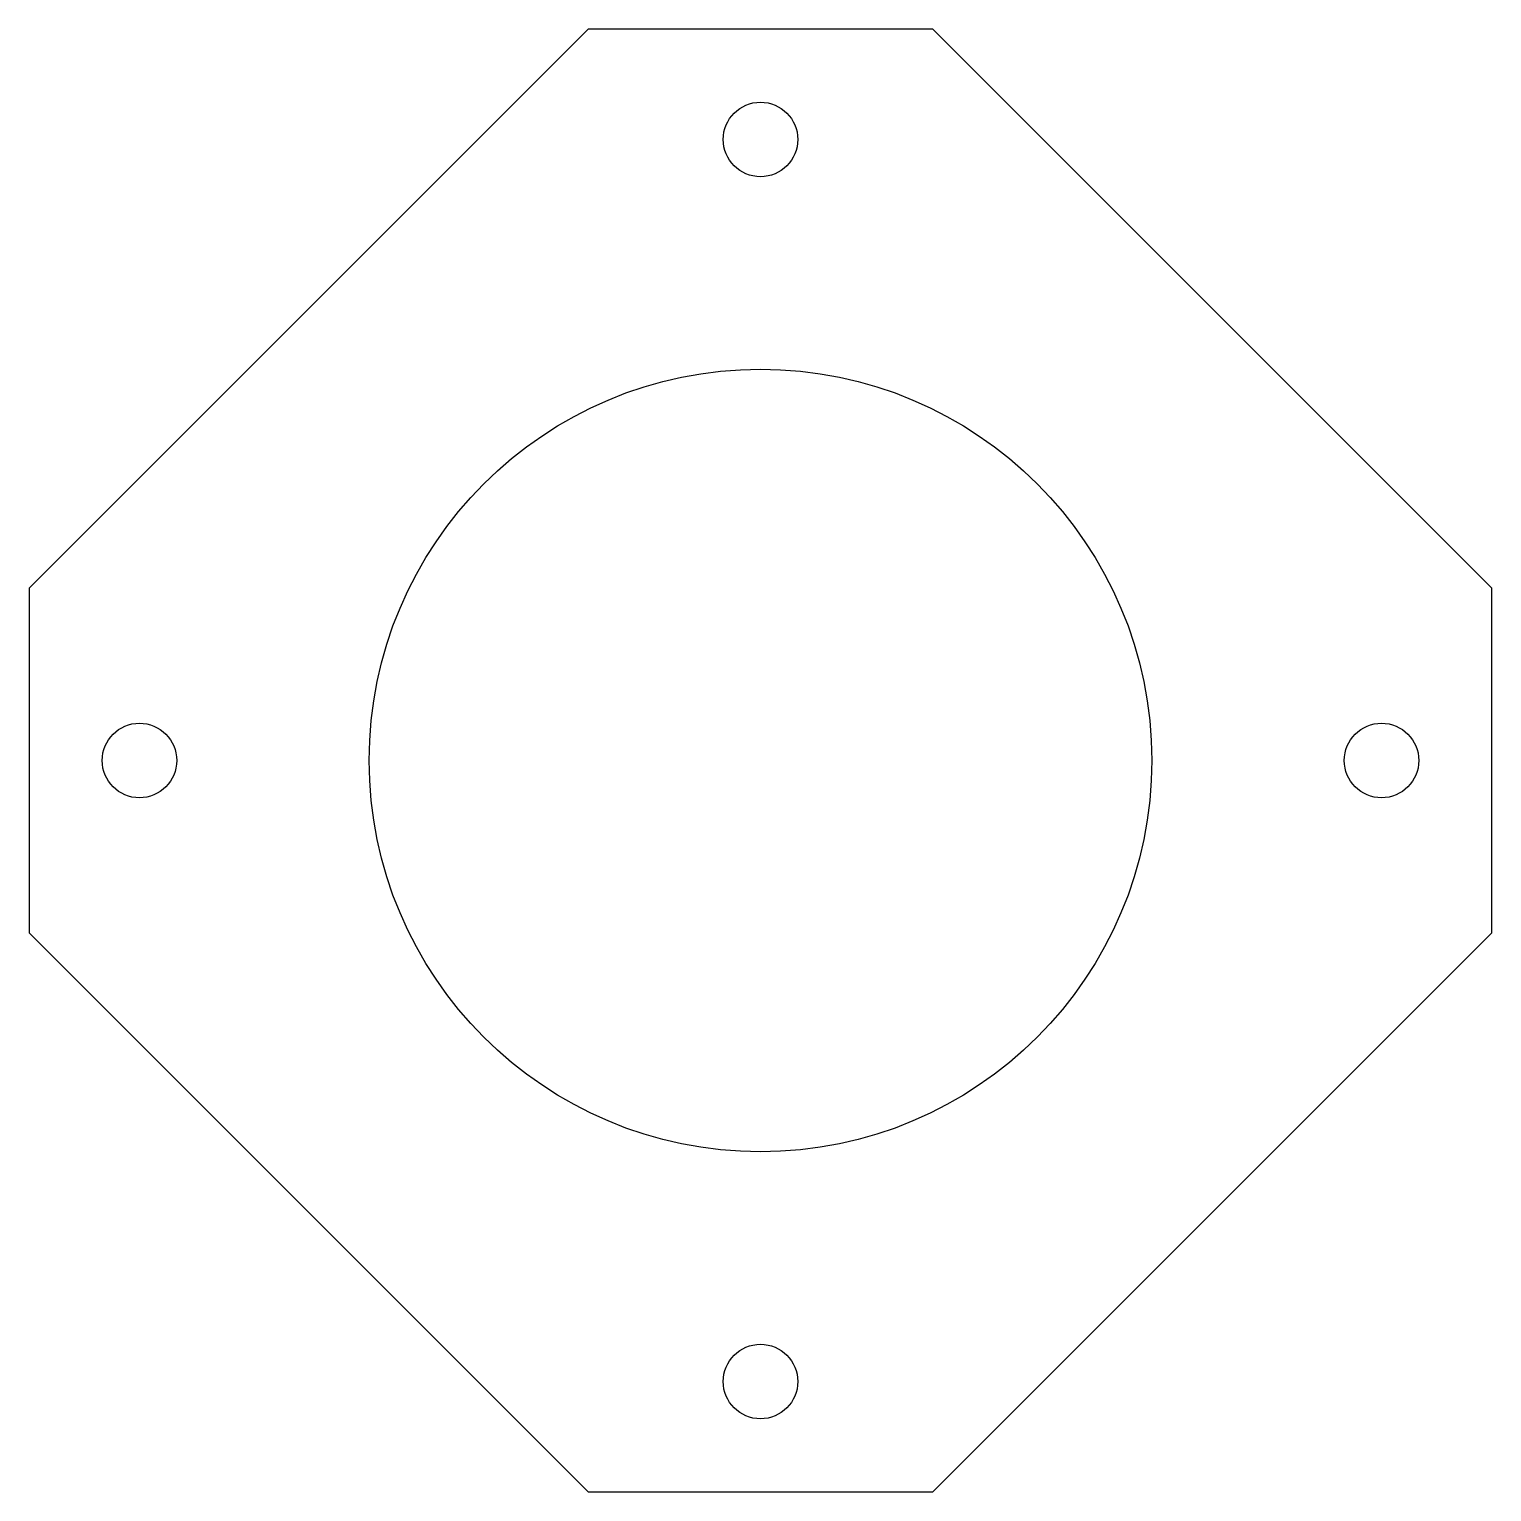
# Model space of a CAD drawing. Header units: millimetres. Extents: x -39.2 to 39.2, y -39.2 to 39.2.
import ezdxf

# ---------------------------------------------------------------- set-up
doc = ezdxf.new("R2010")
doc.units = ezdxf.units.MM

msp = doc.modelspace()

# ---------------------------------------------------------------- linework, layer by layer
at = {"color": 7, "linetype": 'Continuous', "lineweight": 25}
for p, q in [((-9.25, 39.25), (-39.25, 9.25)), ((9.25, 39.25), (-9.25, 39.25)), ((39.25, 9.25), (9.25, 39.25)), ((-39.25, 9.25), (-39.25, -9.25)), ((39.25, -9.25), (39.25, 9.25)), ((-39.25, -9.25), (-9.25, -39.25)), ((9.25, -39.25), (39.25, -9.25)), ((-9.25, -39.25), (9.25, -39.25))]:
    msp.add_line(p, q, dxfattribs=at)
for centre, radius in [((0, 33.333), 2), ((0, 0), 21), ((-33.333, 0), 2), ((33.333, 0), 2), ((0, -33.333), 2)]:
    msp.add_circle(centre, radius, dxfattribs=at)

doc.saveas('drawing.dxf')
